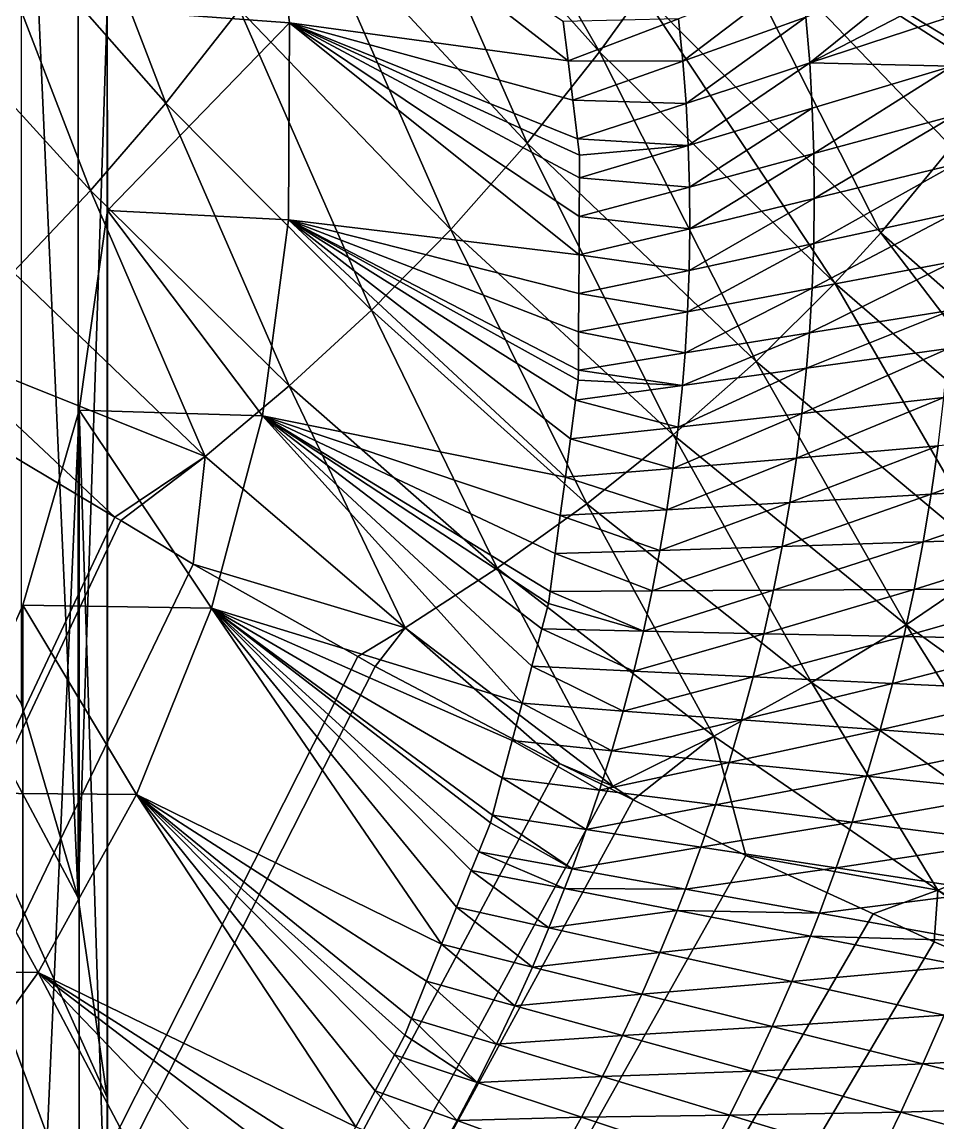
# Model space of a CAD drawing. Header units: metres. Extents: x -44.6 to 35.4, y -44.1 to 26.9.
# Drawn here: x -21.132 to -18.608, y 18.934 to 21.97 of the extents above; entities that cross this region are included whole.
import ezdxf

# ---------------------------------------------------------------- set-up
doc = ezdxf.new("R2010")
doc.units = ezdxf.units.M

msp = doc.modelspace()

# ---------------------------------------------------------------- linework, layer by layer
for points in [[(-21.134554, 23.09186, 101.350479), (-21.134552, 20.091862, 96.154327), (-20.977367, 19.554373, 96.464645)], [(-20.977367, 19.554373, 96.464645), (-20.977367, 22.554373, 101.660797), (-21.134554, 23.09186, 101.350479)], [(-19.540537, 21.887262, 96.750031), (-20.15028, 22.569258, 97.023041), (-20.039448, 22.757462, 97.701668)], [(-20.039448, 22.757462, 97.701668), (-19.422773, 22.050541, 97.438927), (-19.540537, 21.887262, 96.750031)], [(-20.735298, 21.746134, 94.037369), (-21.271658, 22.354214, 94.340034), (-21.08198, 22.648314, 95.262573)], [(-21.08198, 22.648314, 95.262573), (-20.532757, 22.003859, 94.975243), (-20.735298, 21.746134, 94.037369)], [(-19.740332, 21.635088, 95.681831), (-20.337254, 22.278311, 95.970955), (-20.15028, 22.569258, 97.023041)], [(-20.15028, 22.569258, 97.023041), (-19.540537, 21.887262, 96.750031), (-19.740332, 21.635088, 95.681831)], [(-20.897644, 22.004229, 101.978424), (-20.977367, 22.554373, 101.660797), (-20.977367, 19.554373, 96.464645)], [(-20.897644, 22.004229, 101.978424), (-20.394449, 21.967686, 101.999519), (-20.460516, 22.508532, 101.687263)], [(-20.460516, 22.508532, 101.687263), (-20.394449, 21.967686, 101.999519), (-19.627213, 21.86245, 101.13652)], [(-19.627213, 21.86245, 101.13652), (-19.640518, 21.971369, 101.073639), (-20.460516, 22.508532, 101.687263)], [(-20.943687, 21.504845, 93.156815), (-21.465462, 22.078573, 93.474113), (-21.271658, 22.354214, 94.340034)], [(-21.271658, 22.354214, 94.340034), (-20.735298, 21.746134, 94.037369), (-20.943687, 21.504845, 93.156815)], [(-18.765184, 21.388624, 97.158752), (-19.422773, 22.050541, 97.438927), (-19.242027, 22.327545, 98.602615)], [(-19.242027, 22.327545, 98.602615), (-18.488548, 21.870825, 99.293152), (-18.436478, 21.809422, 99.250046)], [(-19.242027, 22.327545, 98.602615), (-18.578054, 21.976372, 99.367241), (-18.488548, 21.870825, 99.293152)], [(-18.436478, 21.809422, 99.250046), (-18.570517, 21.625471, 98.339188), (-19.242027, 22.327545, 98.602615)], [(-19.242027, 22.327545, 98.602615), (-18.570517, 21.625471, 98.339188), (-18.765184, 21.388624, 97.158752)], [(-19.950485, 21.39748, 94.670631), (-20.532757, 22.003859, 94.975243), (-20.337254, 22.278311, 95.970955)], [(-20.337254, 22.278311, 95.970955), (-19.740332, 21.635088, 95.681831), (-19.950485, 21.39748, 94.670631)], [(-18.984865, 22.109327, 99.869362), (-19.322487, 21.978071, 100.490471), (-19.310921, 21.861139, 100.547043)], [(-19.310921, 21.861139, 100.547043), (-18.971563, 21.982821, 99.919998), (-18.984865, 22.109327, 99.869362)], [(-21.465462, 22.078573, 93.474113), (-20.943687, 21.504845, 93.156815), (-21.156797, 21.279615, 92.332733)], [(-18.673212, 22.089523, 99.441757), (-18.971563, 21.982821, 99.919998), (-18.961344, 21.856955, 99.970398)], [(-18.961344, 21.856955, 99.970398), (-18.624809, 22.031506, 99.405945), (-18.673212, 22.089523, 99.441757)], [(-18.892431, 21.249146, 96.459854), (-19.540537, 21.887262, 96.750031), (-19.422773, 22.050541, 97.438927)], [(-19.422773, 22.050541, 97.438927), (-18.765184, 21.388624, 97.158752), (-18.892431, 21.249146, 96.459854)], [(-18.961344, 21.856955, 99.970398), (-18.582222, 21.981285, 99.370689), (-18.624809, 22.031506, 99.405945)], [(-20.977367, 19.554373, 96.464645), (-20.897642, 19.00423, 96.782272), (-20.897644, 22.004229, 101.978424)], [(-20.394449, 21.967686, 101.999519), (-20.897644, 22.004229, 101.978424), (-20.896587, 21.449772, 102.298538)], [(-20.897644, 22.004229, 101.978424), (-20.897642, 19.00423, 96.782272), (-20.896587, 18.449772, 97.102386)], [(-20.896587, 18.449772, 97.102386), (-20.896587, 21.449772, 102.298538), (-20.897644, 22.004229, 101.978424)], [(-20.169287, 21.174587, 93.717972), (-20.735298, 21.746134, 94.037369), (-20.532757, 22.003859, 94.975243)], [(-20.532757, 22.003859, 94.975243), (-19.950485, 21.39748, 94.670631), (-20.169287, 21.174587, 93.717972)], [(-18.971563, 21.982821, 99.919998), (-19.310921, 21.861139, 100.547043), (-19.302118, 21.744843, 100.603333)], [(-19.302118, 21.744843, 100.603333), (-18.961344, 21.856955, 99.970398), (-18.971563, 21.982821, 99.919998)], [(-18.568445, 21.847378, 99.40963), (-18.582222, 21.981285, 99.370689), (-18.961344, 21.856955, 99.970398)], [(-20.896587, 21.449772, 102.298538), (-20.397486, 21.423828, 102.313522), (-20.394449, 21.967686, 101.999519)], [(-19.596996, 21.327291, 101.445496), (-20.394449, 21.967686, 101.999519), (-20.397486, 21.423828, 102.313522)], [(-20.394449, 21.967686, 101.999519), (-19.614016, 21.754408, 101.198898), (-19.627213, 21.86245, 101.13652)], [(-20.394449, 21.967686, 101.999519), (-19.595461, 21.602507, 101.286598), (-19.600916, 21.647167, 101.260811)], [(-19.600916, 21.647167, 101.260811), (-19.614016, 21.754408, 101.198898), (-20.394449, 21.967686, 101.999519)], [(-20.394449, 21.967686, 101.999519), (-19.596403, 21.433594, 101.384117), (-19.595808, 21.540274, 101.322525)], [(-20.394449, 21.967686, 101.999519), (-19.596996, 21.327291, 101.445496), (-19.596403, 21.433594, 101.384117)], [(-19.595808, 21.540274, 101.322525), (-19.595461, 21.602507, 101.286598), (-20.394449, 21.967686, 101.999519)], [(-19.640518, 21.971369, 101.073639), (-19.627213, 21.86245, 101.13652), (-19.322487, 21.978071, 100.490471)], [(-19.310921, 21.861139, 100.547043), (-19.322487, 21.978071, 100.490471), (-19.627213, 21.86245, 101.13652)], [(-19.108902, 21.03392, 95.375984), (-19.740332, 21.635088, 95.681831), (-19.540537, 21.887262, 96.750031)], [(-19.540537, 21.887262, 96.750031), (-18.892431, 21.249146, 96.459854), (-19.108902, 21.03392, 95.375984)], [(-19.627213, 21.86245, 101.13652), (-19.614016, 21.754408, 101.198898), (-19.310921, 21.861139, 100.547043)], [(-19.302118, 21.744843, 100.603333), (-19.310921, 21.861139, 100.547043), (-19.614016, 21.754408, 101.198898)], [(-18.961344, 21.856955, 99.970398), (-19.302118, 21.744843, 100.603333), (-19.296022, 21.629118, 100.65937)], [(-19.296022, 21.629118, 100.65937), (-18.954145, 21.731674, 100.020599), (-18.961344, 21.856955, 99.970398)], [(-18.961344, 21.856955, 99.970398), (-18.954145, 21.731674, 100.020599), (-18.568445, 21.847378, 99.40963)], [(-18.568445, 21.847378, 99.40963), (-18.954145, 21.731674, 100.020599), (-18.949921, 21.606928, 100.070618)], [(-18.949921, 21.606928, 100.070618), (-18.562437, 21.712114, 99.453896), (-18.568445, 21.847378, 99.40963)], [(-20.395355, 20.966112, 92.823372), (-20.943687, 21.504845, 93.156815), (-20.735298, 21.746134, 94.037369)], [(-20.735298, 21.746134, 94.037369), (-20.169287, 21.174587, 93.717972), (-20.395355, 20.966112, 92.823372)], [(-19.614016, 21.754408, 101.198898), (-19.600916, 21.647167, 101.260811), (-19.302118, 21.744843, 100.603333)], [(-19.296022, 21.629118, 100.65937), (-19.302118, 21.744843, 100.603333), (-19.600916, 21.647167, 101.260811)], [(-18.954145, 21.731674, 100.020599), (-19.296022, 21.629118, 100.65937), (-19.292587, 21.51391, 100.715195)], [(-19.292587, 21.51391, 100.715195), (-18.949921, 21.606928, 100.070618), (-18.954145, 21.731674, 100.020599)], [(-18.562437, 21.712114, 99.453896), (-18.949921, 21.606928, 100.070618), (-18.948629, 21.482664, 100.120499)], [(-18.948629, 21.482664, 100.120499), (-18.55969, 21.577316, 99.498055), (-18.562437, 21.712114, 99.453896)], [(-19.600916, 21.647167, 101.260811), (-19.595461, 21.602507, 101.286598), (-19.296022, 21.629118, 100.65937)], [(-19.337234, 20.831333, 94.349808), (-19.950485, 21.39748, 94.670631), (-19.740332, 21.635088, 95.681831)], [(-19.740332, 21.635088, 95.681831), (-19.108902, 21.03392, 95.375984), (-19.337234, 20.831333, 94.349808)], [(-19.292587, 21.51391, 100.715195), (-19.296022, 21.629118, 100.65937), (-19.595808, 21.540274, 101.322525)], [(-19.595461, 21.602507, 101.286598), (-19.595808, 21.540274, 101.322525), (-19.296022, 21.629118, 100.65937)], [(-18.069454, 20.7745, 96.862328), (-18.765184, 21.388624, 97.158752), (-18.570517, 21.625471, 98.339188)], [(-18.949921, 21.606928, 100.070618), (-19.292587, 21.51391, 100.715195), (-19.291777, 21.399157, 100.770836)], [(-19.291777, 21.399157, 100.770836), (-18.948629, 21.482664, 100.120499), (-18.949921, 21.606928, 100.070618)], [(-18.950239, 21.358833, 100.170258), (-18.560175, 21.442944, 99.542114), (-18.55969, 21.577316, 99.498055)], [(-18.55969, 21.577316, 99.498055), (-18.948629, 21.482664, 100.120499), (-18.950239, 21.358833, 100.170258)], [(-22.041407, 21.548616, 95.313271), (-20.977367, 19.554373, 96.464645), (-21.134552, 20.091862, 96.154327)], [(-22.041407, 21.548616, 95.313271), (-20.896587, 18.449772, 97.102386), (-20.897642, 19.00423, 96.782272)], [(-20.897642, 19.00423, 96.782272), (-20.977367, 19.554373, 96.464645), (-22.041407, 21.548616, 95.313271)], [(-22.041407, 21.548616, 95.313271), (-21.129354, 17.361469, 97.730721), (-20.974216, 17.899405, 97.420143)], [(-20.974216, 17.899405, 97.420143), (-20.896587, 18.449772, 97.102386), (-22.041407, 21.548616, 95.313271)], [(-21.35965, 16.844124, 98.029411), (-21.129354, 17.361469, 97.730721), (-22.041407, 21.548616, 95.313271)], [(-19.595808, 21.540274, 101.322525), (-19.596403, 21.433594, 101.384117), (-19.292587, 21.51391, 100.715195)], [(-20.627371, 20.771685, 91.986), (-21.156797, 21.279615, 92.332733), (-20.943687, 21.504845, 93.156815)], [(-20.943687, 21.504845, 93.156815), (-20.395355, 20.966112, 92.823372), (-20.627371, 20.771685, 91.986)], [(-19.291777, 21.399157, 100.770836), (-19.292587, 21.51391, 100.715195), (-19.596403, 21.433594, 101.384117)], [(-19.29356, 21.284803, 100.826332), (-18.950239, 21.358833, 100.170258), (-18.948629, 21.482664, 100.120499)], [(-18.948629, 21.482664, 100.120499), (-19.291777, 21.399157, 100.770836), (-19.29356, 21.284803, 100.826332)], [(-20.896587, 21.449772, 102.298538), (-20.974216, 20.899405, 102.616295), (-20.469589, 20.88356, 102.625443)], [(-20.974216, 20.899405, 102.616295), (-20.896587, 21.449772, 102.298538), (-20.896587, 18.449772, 97.102386)], [(-20.469589, 20.88356, 102.625443), (-20.397486, 21.423828, 102.313522), (-20.896587, 21.449772, 102.298538)], [(-19.596403, 21.433594, 101.384117), (-19.596996, 21.327291, 101.445496), (-19.291777, 21.399157, 100.770836)], [(-18.954727, 21.235386, 100.219933), (-18.563866, 21.308949, 99.586121), (-18.560175, 21.442944, 99.542114)], [(-18.560175, 21.442944, 99.542114), (-18.950239, 21.358833, 100.170258), (-18.954727, 21.235386, 100.219933)], [(-19.634661, 20.714533, 101.799271), (-20.397486, 21.423828, 102.313522), (-20.469589, 20.88356, 102.625443)], [(-20.397486, 21.423828, 102.313522), (-19.597589, 21.221302, 101.506683), (-19.596996, 21.327291, 101.445496)], [(-20.397486, 21.423828, 102.313522), (-19.598923, 20.982317, 101.644669), (-19.598768, 21.010021, 101.62867)], [(-19.598768, 21.010021, 101.62867), (-19.598179, 21.115566, 101.567734), (-20.397486, 21.423828, 102.313522)], [(-19.598179, 21.115566, 101.567734), (-19.597589, 21.221302, 101.506683), (-20.397486, 21.423828, 102.313522)], [(-20.397486, 21.423828, 102.313522), (-19.620533, 20.820389, 101.738152), (-19.606339, 20.926752, 101.676743)], [(-19.634661, 20.714533, 101.799271), (-19.620533, 20.820389, 101.738152), (-20.397486, 21.423828, 102.313522)], [(-19.606339, 20.926752, 101.676743), (-19.598923, 20.982317, 101.644669), (-20.397486, 21.423828, 102.313522)], [(-19.57551, 20.641476, 93.382904), (-20.169287, 21.174587, 93.717972), (-19.950485, 21.39748, 94.670631)], [(-19.950485, 21.39748, 94.670631), (-19.337234, 20.831333, 94.349808), (-19.57551, 20.641476, 93.382904)], [(-19.29356, 21.284803, 100.826332), (-19.291777, 21.399157, 100.770836), (-19.596996, 21.327291, 101.445496)], [(-18.208591, 20.657494, 96.153664), (-18.892431, 21.249146, 96.459854), (-18.765184, 21.388624, 97.158752)], [(-18.765184, 21.388624, 97.158752), (-18.069454, 20.7745, 96.862328), (-18.208591, 20.657494, 96.153664)], [(-19.297916, 21.170795, 100.881714), (-18.954727, 21.235386, 100.219933), (-18.950239, 21.358833, 100.170258)], [(-18.950239, 21.358833, 100.170258), (-19.29356, 21.284803, 100.826332), (-19.297916, 21.170795, 100.881714)], [(-19.596996, 21.327291, 101.445496), (-19.597589, 21.221302, 101.506683), (-19.29356, 21.284803, 100.826332)], [(-19.297916, 21.170795, 100.881714), (-19.29356, 21.284803, 100.826332), (-19.597589, 21.221302, 101.506683)], [(-18.962078, 21.112274, 100.269547), (-18.570747, 21.175295, 99.630081), (-18.563866, 21.308949, 99.586121)], [(-18.563866, 21.308949, 99.586121), (-18.954727, 21.235386, 100.219933), (-18.962078, 21.112274, 100.269547)], [(-21.373556, 21.070002, 91.56395), (-21.156797, 21.279615, 92.332733), (-20.627371, 20.771685, 91.986)], [(-19.597589, 21.221302, 101.506683), (-19.598179, 21.115566, 101.567734), (-19.297916, 21.170795, 100.881714)], [(-19.304836, 21.057077, 100.937004), (-18.962078, 21.112274, 100.269547), (-18.954727, 21.235386, 100.219933)], [(-18.954727, 21.235386, 100.219933), (-19.297916, 21.170795, 100.881714), (-19.304836, 21.057077, 100.937004)], [(-18.445362, 20.477089, 95.054581), (-19.108902, 21.03392, 95.375984), (-18.892431, 21.249146, 96.459854)], [(-18.892431, 21.249146, 96.459854), (-18.208591, 20.657494, 96.153664), (-18.445362, 20.477089, 95.054581)], [(-19.822176, 20.464052, 92.474815), (-20.395355, 20.966112, 92.823372), (-20.169287, 21.174587, 93.717972)], [(-20.169287, 21.174587, 93.717972), (-19.57551, 20.641476, 93.382904), (-19.822176, 20.464052, 92.474815)], [(-19.304836, 21.057077, 100.937004), (-19.297916, 21.170795, 100.881714), (-19.598179, 21.115566, 101.567734)], [(-18.969938, 21.014845, 100.308876), (-18.578468, 21.06951, 99.66494), (-18.570747, 21.175295, 99.630081)], [(-18.570747, 21.175295, 99.630081), (-18.962078, 21.112274, 100.269547), (-18.969938, 21.014845, 100.308876)], [(-19.598179, 21.115566, 101.567734), (-19.598768, 21.010021, 101.62867), (-19.304836, 21.057077, 100.937004)], [(-19.31214, 20.967062, 100.98082), (-18.969938, 21.014845, 100.308876), (-18.962078, 21.112274, 100.269547)], [(-18.962078, 21.112274, 100.269547), (-19.304836, 21.057077, 100.937004), (-19.31214, 20.967062, 100.98082)], [(-20.627371, 20.771685, 91.986), (-20.875952, 20.604309, 91.214554), (-21.373556, 21.070002, 91.56395)], [(-21.373556, 21.070002, 91.56395), (-20.875952, 20.604309, 91.214554), (-21.155891, 20.771914, 91.214554)], [(-18.982609, 20.890486, 100.359161), (-18.591255, 20.934481, 99.709526), (-18.578468, 21.06951, 99.66494)], [(-18.578468, 21.06951, 99.66494), (-18.969938, 21.014845, 100.308876), (-18.982609, 20.890486, 100.359161)], [(-19.31214, 20.967062, 100.98082), (-19.304836, 21.057077, 100.937004), (-19.598768, 21.010021, 101.62867)], [(-19.598768, 21.010021, 101.62867), (-19.598923, 20.982317, 101.644669), (-19.31214, 20.967062, 100.98082)], [(-18.695181, 20.307432, 94.013916), (-19.337234, 20.831333, 94.349808), (-19.108902, 21.03392, 95.375984)], [(-19.323824, 20.852129, 101.036819), (-18.982609, 20.890486, 100.359161), (-18.969938, 21.014845, 100.308876)], [(-18.969938, 21.014845, 100.308876), (-19.31214, 20.967062, 100.98082), (-19.323824, 20.852129, 101.036819)], [(-19.108902, 21.03392, 95.375984), (-18.445362, 20.477089, 95.054581), (-18.695181, 20.307432, 94.013916)], [(-19.598923, 20.982317, 101.644669), (-19.606339, 20.926752, 101.676743), (-19.31214, 20.967062, 100.98082)], [(-20.075741, 20.298723, 91.624733), (-20.627371, 20.771685, 91.986), (-20.395355, 20.966112, 92.823372)], [(-20.395355, 20.966112, 92.823372), (-19.822176, 20.464052, 92.474815), (-20.075741, 20.298723, 91.624733)], [(-19.323824, 20.852129, 101.036819), (-19.31214, 20.967062, 100.98082), (-19.606339, 20.926752, 101.676743)], [(-19.606339, 20.926752, 101.676743), (-19.620533, 20.820389, 101.738152), (-19.323824, 20.852129, 101.036819)], [(-18.99811, 20.767159, 100.409134), (-18.607206, 20.800575, 99.753845), (-18.591255, 20.934481, 99.709526)], [(-18.591255, 20.934481, 99.709526), (-18.982609, 20.890486, 100.359161), (-18.99811, 20.767159, 100.409134)], [(-20.974216, 20.899405, 102.616295), (-21.129354, 20.361469, 102.926872), (-20.609882, 20.353439, 102.931511)], [(-21.129354, 17.361469, 97.730721), (-21.129354, 20.361469, 102.926872), (-20.974216, 20.899405, 102.616295)], [(-20.974216, 20.899405, 102.616295), (-20.974216, 17.899405, 97.420143), (-21.129354, 17.361469, 97.730721)], [(-20.609882, 20.353439, 102.931511), (-20.469589, 20.88356, 102.625443), (-20.974216, 20.899405, 102.616295)], [(-20.896587, 18.449772, 97.102386), (-20.974216, 17.899405, 97.420143), (-20.974216, 20.899405, 102.616295)], [(-19.338043, 20.7381, 101.092461), (-18.99811, 20.767159, 100.409134), (-18.982609, 20.890486, 100.359161)], [(-18.982609, 20.890486, 100.359161), (-19.323824, 20.852129, 101.036819), (-19.338043, 20.7381, 101.092461)], [(-19.75399, 20.090965, 102.159286), (-20.469589, 20.88356, 102.625443), (-20.609882, 20.353439, 102.931511)], [(-20.469589, 20.88356, 102.625443), (-19.648729, 20.609114, 101.86013), (-19.634661, 20.714533, 101.799271)], [(-20.469589, 20.88356, 102.625443), (-19.681145, 20.366222, 102.000366), (-19.676725, 20.39934, 101.981247)], [(-19.676725, 20.39934, 101.981247), (-19.662748, 20.50407, 101.920784), (-20.469589, 20.88356, 102.625443)], [(-19.662748, 20.50407, 101.920784), (-19.648729, 20.609114, 101.86013), (-20.469589, 20.88356, 102.625443)], [(-20.469589, 20.88356, 102.625443), (-19.72683, 20.193596, 102.100037), (-19.699688, 20.296158, 102.040817)], [(-20.469589, 20.88356, 102.625443), (-19.75399, 20.090965, 102.159286), (-19.72683, 20.193596, 102.100037)], [(-19.699688, 20.296158, 102.040817), (-19.681145, 20.366222, 102.000366), (-20.469589, 20.88356, 102.625443)], [(-19.338043, 20.7381, 101.092461), (-19.323824, 20.852129, 101.036819), (-19.620533, 20.820389, 101.738152)], [(-18.955944, 20.148573, 93.033279), (-19.57551, 20.641476, 93.382904), (-19.337234, 20.831333, 94.349808)], [(-19.337234, 20.831333, 94.349808), (-18.695181, 20.307432, 94.013916), (-18.955944, 20.148573, 93.033279)], [(-18.626274, 20.667732, 99.797935), (-18.186676, 20.693573, 99.168968), (-18.167614, 20.838154, 99.130409)], [(-18.167614, 20.838154, 99.130409), (-18.607206, 20.800575, 99.753845), (-18.626274, 20.667732, 99.797935)], [(-19.620533, 20.820389, 101.738152), (-19.634661, 20.714533, 101.799271), (-19.338043, 20.7381, 101.092461)], [(-19.016403, 20.644796, 100.458832), (-18.626274, 20.667732, 99.797935), (-18.607206, 20.800575, 99.753845)], [(-18.607206, 20.800575, 99.753845), (-18.99811, 20.767159, 100.409134), (-19.016403, 20.644796, 100.458832)], [(-32.494915, -4.090965, 91.214554), (-21.155891, 20.771914, 91.214554), (-20.875952, 20.604309, 91.214554)], [(-20.627371, 20.771685, 91.986), (-20.860102, 20.594818, 91.214554), (-20.875952, 20.604309, 91.214554)], [(-20.660181, 20.475122, 91.214554), (-20.860102, 20.594818, 91.214554), (-20.627371, 20.771685, 91.986)], [(-20.660181, 20.475122, 91.214554), (-20.627371, 20.771685, 91.986), (-20.075741, 20.298723, 91.624733)], [(-19.354765, 20.624907, 101.147766), (-19.016403, 20.644796, 100.458832), (-18.99811, 20.767159, 100.409134)], [(-18.99811, 20.767159, 100.409134), (-19.338043, 20.7381, 101.092461), (-19.354765, 20.624907, 101.147766)], [(-19.354765, 20.624907, 101.147766), (-19.338043, 20.7381, 101.092461), (-19.634661, 20.714533, 101.799271)], [(-19.634661, 20.714533, 101.799271), (-19.648729, 20.609114, 101.86013), (-19.354765, 20.624907, 101.147766)], [(-18.648418, 20.535898, 99.84182), (-18.209166, 20.550074, 99.207359), (-18.186676, 20.693573, 99.168968)], [(-18.186676, 20.693573, 99.168968), (-18.626274, 20.667732, 99.797935), (-18.648418, 20.535898, 99.84182)], [(-19.373964, 20.512486, 101.202782), (-19.037457, 20.523344, 100.508286), (-19.016403, 20.644796, 100.458832)], [(-19.016403, 20.644796, 100.458832), (-19.354765, 20.624907, 101.147766), (-19.373964, 20.512486, 101.202782)], [(-19.037457, 20.523344, 100.508286), (-18.648418, 20.535898, 99.84182), (-18.626274, 20.667732, 99.797935)], [(-18.626274, 20.667732, 99.797935), (-19.016403, 20.644796, 100.458832), (-19.037457, 20.523344, 100.508286)], [(-19.225937, 20.000237, 92.112244), (-19.822176, 20.464052, 92.474815), (-19.57551, 20.641476, 93.382904)], [(-19.373964, 20.512486, 101.202782), (-19.354765, 20.624907, 101.147766), (-19.648729, 20.609114, 101.86013)], [(-19.57551, 20.641476, 93.382904), (-18.955944, 20.148573, 93.033279), (-19.225937, 20.000237, 92.112244)], [(-20.875952, 20.604309, 91.214554), (-20.860102, 20.594818, 91.214554), (-32.494915, -4.090965, 91.214554)], [(-20.860102, 20.594818, 91.214554), (-20.660181, 20.475122, 91.214554), (-32.494915, -4.090965, 91.214554)], [(-19.648729, 20.609114, 101.86013), (-19.662748, 20.50407, 101.920784), (-19.373964, 20.512486, 101.202782)], [(-19.395622, 20.400782, 101.25753), (-19.061245, 20.402748, 100.55751), (-19.037457, 20.523344, 100.508286)], [(-19.037457, 20.523344, 100.508286), (-19.373964, 20.512486, 101.202782), (-19.395622, 20.400782, 101.25753)], [(-19.061245, 20.402748, 100.55751), (-18.673609, 20.405027, 99.885521), (-18.648418, 20.535898, 99.84182)], [(-18.648418, 20.535898, 99.84182), (-19.037457, 20.523344, 100.508286), (-19.061245, 20.402748, 100.55751)], [(-18.673609, 20.405027, 99.885521), (-18.235048, 20.407608, 99.245605), (-18.209166, 20.550074, 99.207359)], [(-18.209166, 20.550074, 99.207359), (-18.648418, 20.535898, 99.84182), (-18.673609, 20.405027, 99.885521)], [(-19.662748, 20.50407, 101.920784), (-19.676725, 20.39934, 101.981247), (-19.395622, 20.400782, 101.25753)], [(-19.395622, 20.400782, 101.25753), (-19.373964, 20.512486, 101.202782), (-19.662748, 20.50407, 101.920784)], [(-32.494915, -4.090965, 91.214554), (-20.660181, 20.475122, 91.214554), (-20.206511, 20.219816, 91.214554)], [(-20.075741, 20.298723, 91.624733), (-20.206511, 20.219816, 91.214554), (-20.660181, 20.475122, 91.214554)], [(-19.503521, 19.862112, 91.249969), (-20.075741, 20.298723, 91.624733), (-19.822176, 20.464052, 92.474815)], [(-19.822176, 20.464052, 92.474815), (-19.225937, 20.000237, 92.112244), (-19.503521, 19.862112, 91.249969)], [(-18.026609, 19.827637, 93.664154), (-18.695181, 20.307432, 94.013916), (-18.445362, 20.477089, 95.054581)], [(-19.419729, 20.289738, 101.31205), (-19.395622, 20.400782, 101.25753), (-19.676725, 20.39934, 101.981247)], [(-19.419729, 20.289738, 101.31205), (-19.087751, 20.282957, 100.606552), (-19.061245, 20.402748, 100.55751)], [(-19.061245, 20.402748, 100.55751), (-19.395622, 20.400782, 101.25753), (-19.419729, 20.289738, 101.31205)], [(-19.087751, 20.282957, 100.606552), (-18.701824, 20.275074, 99.929077), (-18.673609, 20.405027, 99.885521)], [(-18.673609, 20.405027, 99.885521), (-19.061245, 20.402748, 100.55751), (-19.087751, 20.282957, 100.606552)], [(-18.701824, 20.275074, 99.929077), (-18.264299, 20.266136, 99.28373), (-18.235048, 20.407608, 99.245605)], [(-18.235048, 20.407608, 99.245605), (-18.673609, 20.405027, 99.885521), (-18.701824, 20.275074, 99.929077)], [(-19.676725, 20.39934, 101.981247), (-19.681145, 20.366222, 102.000366), (-19.419729, 20.289738, 101.31205)], [(-21.129354, 20.361469, 102.926872), (-21.35965, 19.844124, 103.225563), (-20.816662, 19.839903, 103.227997)], [(-21.35965, 19.844124, 103.225563), (-21.129354, 20.361469, 102.926872), (-21.129354, 17.361469, 97.730721)], [(-20.816662, 19.839903, 103.227997), (-20.609882, 20.353439, 102.931511), (-21.129354, 20.361469, 102.926872)], [(-20.609882, 20.353439, 102.931511), (-20.816662, 19.839903, 103.227997), (-19.976078, 19.426556, 102.542885)], [(-20.609882, 20.353439, 102.931511), (-19.781183, 19.988216, 102.218613), (-19.75399, 20.090965, 102.159286)], [(-20.609882, 20.353439, 102.931511), (-19.841129, 19.7617, 102.349388), (-19.835716, 19.782154, 102.337578)], [(-19.835716, 19.782154, 102.337578), (-19.80842, 19.885296, 102.27803), (-20.609882, 20.353439, 102.931511)], [(-19.80842, 19.885296, 102.27803), (-19.781183, 19.988216, 102.218613), (-20.609882, 20.353439, 102.931511)], [(-20.609882, 20.353439, 102.931511), (-19.894007, 19.630377, 102.425209), (-19.873516, 19.681265, 102.395828)], [(-20.609882, 20.353439, 102.931511), (-19.935028, 19.528502, 102.484024), (-19.894007, 19.630377, 102.425209)], [(-19.976078, 19.426556, 102.542885), (-19.935028, 19.528502, 102.484024), (-20.609882, 20.353439, 102.931511)], [(-19.873516, 19.681265, 102.395828), (-19.841129, 19.7617, 102.349388), (-20.609882, 20.353439, 102.931511)], [(-19.681145, 20.366222, 102.000366), (-19.699688, 20.296158, 102.040817), (-19.419729, 20.289738, 101.31205)], [(-20.158503, 20.192801, 91.214554), (-20.206511, 20.219816, 91.214554), (-20.075741, 20.298723, 91.624733)], [(-19.650936, 19.924978, 91.214554), (-20.158503, 20.192801, 91.214554), (-20.075741, 20.298723, 91.624733)], [(-19.650936, 19.924978, 91.214554), (-20.075741, 20.298723, 91.624733), (-19.503521, 19.862112, 91.249969)], [(-19.699688, 20.296158, 102.040817), (-19.72683, 20.193596, 102.100037), (-19.446281, 20.179302, 101.366364)], [(-19.446281, 20.179302, 101.366364), (-19.419729, 20.289738, 101.31205), (-19.699688, 20.296158, 102.040817)], [(-19.087751, 20.282957, 100.606552), (-19.419729, 20.289738, 101.31205), (-19.446281, 20.179302, 101.366364)], [(-19.446281, 20.179302, 101.366364), (-19.116966, 20.163921, 100.655426), (-19.087751, 20.282957, 100.606552)], [(-18.701824, 20.275074, 99.929077), (-19.087751, 20.282957, 100.606552), (-19.116966, 20.163921, 100.655426)], [(-18.312651, 19.697519, 92.670273), (-18.955944, 20.148573, 93.033279), (-18.695181, 20.307432, 94.013916)], [(-18.695181, 20.307432, 94.013916), (-18.026609, 19.827637, 93.664154), (-18.312651, 19.697519, 92.670273)], [(-19.116966, 20.163921, 100.655426), (-18.733051, 20.145992, 99.972488), (-18.701824, 20.275074, 99.929077)], [(-18.264299, 20.266136, 99.28373), (-18.701824, 20.275074, 99.929077), (-18.733051, 20.145992, 99.972488)], [(-18.733051, 20.145992, 99.972488), (-18.296896, 20.125622, 99.321747), (-18.264299, 20.266136, 99.28373)], [(-20.206511, 20.219816, 91.214554), (-20.158503, 20.192801, 91.214554), (-32.494915, -4.090965, 91.214554)], [(-20.158503, 20.192801, 91.214554), (-19.650936, 19.924978, 91.214554), (-32.494915, -4.090965, 91.214554)], [(-19.72683, 20.193596, 102.100037), (-19.75399, 20.090965, 102.159286), (-19.475285, 20.069424, 101.420509)], [(-19.475285, 20.069424, 101.420509), (-19.446281, 20.179302, 101.366364), (-19.72683, 20.193596, 102.100037)], [(-19.116966, 20.163921, 100.655426), (-19.446281, 20.179302, 101.366364), (-19.475285, 20.069424, 101.420509)], [(-19.475285, 20.069424, 101.420509), (-19.148888, 20.045597, 100.704163), (-19.116966, 20.163921, 100.655426)], [(-18.733051, 20.145992, 99.972488), (-19.116966, 20.163921, 100.655426), (-19.148888, 20.045597, 100.704163)], [(-18.6085, 19.576109, 91.736778), (-19.225937, 20.000237, 92.112244), (-18.955944, 20.148573, 93.033279)], [(-19.148888, 20.045597, 100.704163), (-18.767279, 20.017742, 100.0158), (-18.733051, 20.145992, 99.972488)], [(-18.955944, 20.148573, 93.033279), (-18.312651, 19.697519, 92.670273), (-18.6085, 19.576109, 91.736778)], [(-18.296896, 20.125622, 99.321747), (-18.733051, 20.145992, 99.972488), (-18.767279, 20.017742, 100.0158)], [(-18.767279, 20.017742, 100.0158), (-18.332829, 19.986029, 99.35968), (-18.296896, 20.125622, 99.321747)], [(-19.75399, 20.090965, 102.159286), (-19.781183, 19.988216, 102.218613), (-19.506746, 19.960056, 101.474503)], [(-19.506746, 19.960056, 101.474503), (-19.475285, 20.069424, 101.420509), (-19.75399, 20.090965, 102.159286)], [(-19.148888, 20.045597, 100.704163), (-19.475285, 20.069424, 101.420509), (-19.506746, 19.960056, 101.474503)], [(-19.506746, 19.960056, 101.474503), (-19.183521, 19.927942, 100.752785), (-19.148888, 20.045597, 100.704163)], [(-18.767279, 20.017742, 100.0158), (-19.148888, 20.045597, 100.704163), (-19.183521, 19.927942, 100.752785)], [(-19.183521, 19.927942, 100.752785), (-18.804512, 19.890285, 100.059021), (-18.767279, 20.017742, 100.0158)], [(-18.332829, 19.986029, 99.35968), (-18.767279, 20.017742, 100.0158), (-18.804512, 19.890285, 100.059021)], [(-19.781183, 19.988216, 102.218613), (-19.80842, 19.885296, 102.27803), (-19.540686, 19.851152, 101.528374)], [(-19.540686, 19.851152, 101.528374), (-19.506746, 19.960056, 101.474503), (-19.781183, 19.988216, 102.218613)], [(-19.447666, 19.824694, 91.214554), (-19.503521, 19.862112, 91.249969), (-19.225937, 20.000237, 92.112244)], [(-19.225937, 20.000237, 92.112244), (-19.137566, 19.671705, 91.214554), (-19.447666, 19.824694, 91.214554)], [(-19.137566, 19.671705, 91.214554), (-19.225937, 20.000237, 92.112244), (-18.6085, 19.576109, 91.736778)], [(-18.804512, 19.890285, 100.059021), (-18.372093, 19.847322, 99.397545), (-18.332829, 19.986029, 99.35968)], [(-19.183521, 19.927942, 100.752785), (-19.506746, 19.960056, 101.474503), (-19.540686, 19.851152, 101.528374)], [(-32.494915, -4.090965, 91.214554), (-19.650936, 19.924978, 91.214554), (-19.514906, 19.857868, 91.214554)], [(-19.503521, 19.862112, 91.249969), (-19.514906, 19.857868, 91.214554), (-19.650936, 19.924978, 91.214554)], [(-19.540686, 19.851152, 101.528374), (-19.220877, 19.810911, 100.801315), (-19.183521, 19.927942, 100.752785)], [(-18.804512, 19.890285, 100.059021), (-19.183521, 19.927942, 100.752785), (-19.220877, 19.810911, 100.801315)], [(-19.80842, 19.885296, 102.27803), (-19.835716, 19.782154, 102.337578), (-19.577127, 19.74267, 101.582153)], [(-19.577127, 19.74267, 101.582153), (-19.540686, 19.851152, 101.528374), (-19.80842, 19.885296, 102.27803)], [(-19.220877, 19.810911, 100.801315), (-18.844753, 19.763586, 100.102173), (-18.804512, 19.890285, 100.059021)], [(-18.372093, 19.847322, 99.397545), (-18.804512, 19.890285, 100.059021), (-18.844753, 19.763586, 100.102173)], [(-19.514906, 19.857868, 91.214554), (-19.447666, 19.824694, 91.214554), (-32.494915, -4.090965, 91.214554)], [(-19.514906, 19.857868, 91.214554), (-19.503521, 19.862112, 91.249969), (-19.447666, 19.824694, 91.214554)], [(-19.447666, 19.824694, 91.214554), (-19.137566, 19.671705, 91.214554), (-32.494915, -4.090965, 91.214554)], [(-21.35965, 19.844124, 103.225563), (-21.66161, 19.355207, 103.507835), (-21.087421, 19.349184, 103.511314)], [(-21.087421, 19.349184, 103.511314), (-20.816662, 19.839903, 103.227997), (-21.35965, 19.844124, 103.225563)], [(-21.129354, 17.361469, 97.730721), (-21.35965, 16.844124, 98.029411), (-21.35965, 19.844124, 103.225563)], [(-20.211655, 18.923191, 102.833504), (-20.816662, 19.839903, 103.227997), (-21.087421, 19.349184, 103.511314)], [(-20.816662, 19.839903, 103.227997), (-20.017181, 19.324476, 102.601822), (-19.976078, 19.426556, 102.542885)], [(-20.816662, 19.839903, 103.227997), (-20.076931, 19.176088, 102.687492), (-20.058359, 19.222216, 102.660858)], [(-20.058359, 19.222216, 102.660858), (-20.017181, 19.324476, 102.601822), (-20.816662, 19.839903, 103.227997)], [(-20.816662, 19.839903, 103.227997), (-20.158617, 19.022753, 102.776024), (-20.105839, 19.121826, 102.718819)], [(-20.211655, 18.923191, 102.833504), (-20.158617, 19.022753, 102.776024), (-20.816662, 19.839903, 103.227997)], [(-20.105839, 19.121826, 102.718819), (-20.076931, 19.176088, 102.687492), (-20.816662, 19.839903, 103.227997)], [(-19.220877, 19.810911, 100.801315), (-19.540686, 19.851152, 101.528374), (-19.577127, 19.74267, 101.582153)], [(-18.844753, 19.763586, 100.102173), (-18.414694, 19.709473, 99.435364), (-18.372093, 19.847322, 99.397545)], [(-19.577127, 19.74267, 101.582153), (-19.260977, 19.694468, 100.849777), (-19.220877, 19.810911, 100.801315)], [(-18.844753, 19.763586, 100.102173), (-19.220877, 19.810911, 100.801315), (-19.260977, 19.694468, 100.849777)], [(-19.835716, 19.782154, 102.337578), (-19.841129, 19.7617, 102.349388), (-19.616102, 19.634565, 101.635857)], [(-19.616102, 19.634565, 101.635857), (-19.577127, 19.74267, 101.582153), (-19.835716, 19.782154, 102.337578)], [(-19.260977, 19.694468, 100.849777), (-18.88802, 19.637606, 100.145271), (-18.844753, 19.763586, 100.102173)], [(-18.414694, 19.709473, 99.435364), (-18.844753, 19.763586, 100.102173), (-18.88802, 19.637606, 100.145271)], [(-19.841129, 19.7617, 102.349388), (-19.873516, 19.681265, 102.395828), (-19.616102, 19.634565, 101.635857)], [(-19.260977, 19.694468, 100.849777), (-19.577127, 19.74267, 101.582153), (-19.616102, 19.634565, 101.635857)], [(-18.88802, 19.637606, 100.145271), (-18.460642, 19.572447, 99.473152), (-18.414694, 19.709473, 99.435364)], [(-32.494915, -4.090965, 91.214554), (-19.137566, 19.671705, 91.214554), (-18.786144, 19.510136, 91.214554)], [(-19.873516, 19.681265, 102.395828), (-19.894007, 19.630377, 102.425209), (-19.636787, 19.580029, 101.662994)], [(-19.636787, 19.580029, 101.662994), (-19.616102, 19.634565, 101.635857), (-19.873516, 19.681265, 102.395828)], [(-19.616102, 19.634565, 101.635857), (-19.303844, 19.578573, 100.898186), (-19.260977, 19.694468, 100.849777)], [(-18.88802, 19.637606, 100.145271), (-19.260977, 19.694468, 100.849777), (-19.303844, 19.578573, 100.898186)], [(-18.6085, 19.576109, 91.736778), (-18.786144, 19.510136, 91.214554), (-19.137566, 19.671705, 91.214554)], [(-17.97179, 19.192995, 91.349586), (-18.6085, 19.576109, 91.736778), (-18.312651, 19.697519, 92.670273)], [(-19.894007, 19.630377, 102.425209), (-19.935028, 19.528502, 102.484024), (-19.68001, 19.471546, 101.717072)], [(-19.68001, 19.471546, 101.717072), (-19.636787, 19.580029, 101.662994), (-19.894007, 19.630377, 102.425209)], [(-19.303844, 19.578573, 100.898186), (-19.616102, 19.634565, 101.635857), (-19.636787, 19.580029, 101.662994)], [(-19.303844, 19.578573, 100.898186), (-18.934334, 19.512316, 100.188354), (-18.88802, 19.637606, 100.145271)], [(-18.460642, 19.572447, 99.473152), (-18.88802, 19.637606, 100.145271), (-18.934334, 19.512316, 100.188354)], [(-19.326586, 19.520163, 100.922661), (-19.636787, 19.580029, 101.662994), (-19.68001, 19.471546, 101.717072)], [(-19.636787, 19.580029, 101.662994), (-19.326586, 19.520163, 100.922661), (-19.303844, 19.578573, 100.898186)], [(-18.934334, 19.512316, 100.188354), (-19.303844, 19.578573, 100.898186), (-19.326586, 19.520163, 100.922661)], [(-18.934334, 19.512316, 100.188354), (-18.509956, 19.436218, 99.510925), (-18.460642, 19.572447, 99.473152)], [(-18.618469, 19.433048, 91.214554), (-18.786144, 19.510136, 91.214554), (-18.6085, 19.576109, 91.736778)], [(-18.093723, 19.209085, 91.214554), (-18.618469, 19.433048, 91.214554), (-18.6085, 19.576109, 91.736778)], [(-18.6085, 19.576109, 91.736778), (-17.97179, 19.192995, 91.349586), (-18.093723, 19.209085, 91.214554)], [(-19.935028, 19.528502, 102.484024), (-19.976078, 19.426556, 102.542885), (-19.725666, 19.363916, 101.770844)], [(-19.725666, 19.363916, 101.770844), (-19.68001, 19.471546, 101.717072), (-19.935028, 19.528502, 102.484024)], [(-19.68001, 19.471546, 101.717072), (-19.374081, 19.404093, 100.971428), (-19.326586, 19.520163, 100.922661)], [(-18.958923, 19.449207, 100.210129), (-19.326586, 19.520163, 100.922661), (-19.374081, 19.404093, 100.971428)], [(-19.326586, 19.520163, 100.922661), (-18.958923, 19.449207, 100.210129), (-18.934334, 19.512316, 100.188354)], [(-18.786144, 19.510136, 91.214554), (-18.618469, 19.433048, 91.214554), (-32.494915, -4.090965, 91.214554)], [(-18.509956, 19.436218, 99.510925), (-18.934334, 19.512316, 100.188354), (-18.958923, 19.449207, 100.210129)], [(-19.374081, 19.404093, 100.971428), (-19.68001, 19.471546, 101.717072), (-19.725666, 19.363916, 101.770844)], [(-18.618469, 19.433048, 91.214554), (-18.093723, 19.209085, 91.214554), (-32.494915, -4.090965, 91.214554)], [(-19.374081, 19.404093, 100.971428), (-19.010309, 19.323887, 100.253548), (-18.958923, 19.449207, 100.210129)], [(-18.536184, 19.367624, 99.530029), (-18.958923, 19.449207, 100.210129), (-19.010309, 19.323887, 100.253548)], [(-18.958923, 19.449207, 100.210129), (-18.536184, 19.367624, 99.530029), (-18.509956, 19.436218, 99.510925)], [(-19.976078, 19.426556, 102.542885), (-20.017181, 19.324476, 102.601822), (-19.773785, 19.257078, 101.824356)], [(-19.773785, 19.257078, 101.824356), (-19.725666, 19.363916, 101.770844), (-19.976078, 19.426556, 102.542885)], [(-19.725666, 19.363916, 101.770844), (-19.424213, 19.289099, 101.019951), (-19.374081, 19.404093, 100.971428)], [(-19.010309, 19.323887, 100.253548), (-19.374081, 19.404093, 100.971428), (-19.424213, 19.289099, 101.019951)], [(-19.010309, 19.323887, 100.253548), (-18.591076, 19.231451, 99.568115), (-18.536184, 19.367624, 99.530029)], [(-21.418871, 18.887238, 103.778023), (-21.087421, 19.349184, 103.511314), (-21.66161, 19.355207, 103.507835)], [(-20.56732, 18.363358, 103.156723), (-21.087421, 19.349184, 103.511314), (-21.418871, 18.887238, 103.778023)], [(-21.087421, 19.349184, 103.511314), (-20.264975, 18.823101, 102.891289), (-20.211655, 18.923191, 102.833504)], [(-21.087421, 19.349184, 103.511314), (-20.385693, 18.616495, 103.010574), (-20.303434, 18.750904, 102.932968)], [(-20.303434, 18.750904, 102.932968), (-20.264975, 18.823101, 102.891289), (-21.087421, 19.349184, 103.511314)], [(-20.56732, 18.363358, 103.156723), (-20.385693, 18.616495, 103.010574), (-21.087421, 19.349184, 103.511314)], [(-19.424213, 19.289099, 101.019951), (-19.725666, 19.363916, 101.770844), (-19.773785, 19.257078, 101.824356)], [(-20.017181, 19.324476, 102.601822), (-20.058359, 19.222216, 102.660858), (-19.824387, 19.15099, 101.877617)], [(-19.824387, 19.15099, 101.877617), (-19.773785, 19.257078, 101.824356), (-20.017181, 19.324476, 102.601822)], [(-19.424213, 19.289099, 101.019951), (-19.064583, 19.199842, 100.296761), (-19.010309, 19.323887, 100.253548)], [(-18.591076, 19.231451, 99.568115), (-19.010309, 19.323887, 100.253548), (-19.064583, 19.199842, 100.296761)], [(-19.773785, 19.257078, 101.824356), (-19.477001, 19.175119, 101.068253), (-19.424213, 19.289099, 101.019951)], [(-19.064583, 19.199842, 100.296761), (-19.424213, 19.289099, 101.019951), (-19.477001, 19.175119, 101.068253)], [(-19.477001, 19.175119, 101.068253), (-19.773785, 19.257078, 101.824356), (-19.824387, 19.15099, 101.877617)], [(-20.058359, 19.222216, 102.660858), (-20.076931, 19.176088, 102.687492), (-19.877504, 19.045612, 101.930656)], [(-19.877504, 19.045612, 101.930656), (-19.824387, 19.15099, 101.877617), (-20.058359, 19.222216, 102.660858)], [(-19.064583, 19.199842, 100.296761), (-18.649151, 19.096739, 99.606041), (-18.591076, 19.231451, 99.568115)], [(-18.119122, 19.127392, 98.919624), (-18.591076, 19.231451, 99.568115), (-18.649151, 19.096739, 99.606041)], [(-32.494915, -4.090965, 91.214554), (-18.093723, 19.209085, 91.214554), (-18.020308, 19.18013, 91.214554)], [(-19.477001, 19.175119, 101.068253), (-19.121756, 19.077015, 100.339783), (-19.064583, 19.199842, 100.296761)], [(-18.649151, 19.096739, 99.606041), (-19.064583, 19.199842, 100.296761), (-19.121756, 19.077015, 100.339783)], [(-18.020308, 19.18013, 91.214554), (-17.748207, 19.072813, 91.214554), (-32.494915, -4.090965, 91.214554)], [(-20.076931, 19.176088, 102.687492), (-20.105839, 19.121826, 102.718819), (-19.877504, 19.045612, 101.930656)], [(-19.824387, 19.15099, 101.877617), (-19.532461, 19.062113, 101.116341), (-19.477001, 19.175119, 101.068253)], [(-19.121756, 19.077015, 100.339783), (-19.477001, 19.175119, 101.068253), (-19.532461, 19.062113, 101.116341)], [(-19.532461, 19.062113, 101.116341), (-19.824387, 19.15099, 101.877617), (-19.877504, 19.045612, 101.930656)], [(-18.649151, 19.096739, 99.606041), (-18.180662, 18.980465, 98.952347), (-18.119122, 19.127392, 98.919624)], [(-20.105839, 19.121826, 102.718819), (-20.158617, 19.022753, 102.776024), (-19.93317, 18.940912, 101.983482)], [(-19.93317, 18.940912, 101.983482), (-19.877504, 19.045612, 101.930656), (-20.105839, 19.121826, 102.718819)], [(-19.121756, 19.077015, 100.339783), (-18.710419, 18.963421, 99.643806), (-18.649151, 19.096739, 99.606041)], [(-18.180662, 18.980465, 98.952347), (-18.649151, 19.096739, 99.606041), (-18.710419, 18.963421, 99.643806)], [(-17.748207, 19.072813, 91.214554), (-17.563393, 18.999922, 91.214554), (-32.494915, -4.090965, 91.214554)], [(-19.532461, 19.062113, 101.116341), (-19.181837, 18.955366, 100.382637), (-19.121756, 19.077015, 100.339783)], [(-18.710419, 18.963421, 99.643806), (-19.121756, 19.077015, 100.339783), (-19.181837, 18.955366, 100.382637)], [(-19.590614, 18.950043, 101.164253), (-19.877504, 19.045612, 101.930656), (-19.93317, 18.940912, 101.983482)], [(-19.877504, 19.045612, 101.930656), (-19.590614, 18.950043, 101.164253), (-19.532461, 19.062113, 101.116341)], [(-19.181837, 18.955366, 100.382637), (-19.532461, 19.062113, 101.116341), (-19.590614, 18.950043, 101.164253)], [(-20.158617, 19.022753, 102.776024), (-20.211655, 18.923191, 102.833504), (-19.991432, 18.836857, 102.036125)], [(-19.991432, 18.836857, 102.036125), (-19.93317, 18.940912, 101.983482), (-20.158617, 19.022753, 102.776024)], [(-32.494915, -4.090965, 91.214554), (-17.563393, 18.999922, 91.214554), (-8.667542, 15.624047, 91.214554)], [(-18.710419, 18.963421, 99.643806), (-18.245728, 18.835094, 98.984955), (-18.180662, 18.980465, 98.952347)], [(-19.93317, 18.940912, 101.983482), (-19.651489, 18.838877, 101.21199), (-19.590614, 18.950043, 101.164253)], [(-19.244843, 18.834858, 100.425346), (-19.590614, 18.950043, 101.164253), (-19.651489, 18.838877, 101.21199)], [(-19.590614, 18.950043, 101.164253), (-19.244843, 18.834858, 100.425346), (-19.181837, 18.955366, 100.382637)], [(-18.774876, 18.831467, 99.681435), (-19.181837, 18.955366, 100.382637), (-19.244843, 18.834858, 100.425346)], [(-19.181837, 18.955366, 100.382637), (-18.774876, 18.831467, 99.681435), (-18.710419, 18.963421, 99.643806)], [(-18.245728, 18.835094, 98.984955), (-18.710419, 18.963421, 99.643806), (-18.774876, 18.831467, 99.681435)], [(-19.651489, 18.838877, 101.21199), (-19.93317, 18.940912, 101.983482), (-19.991432, 18.836857, 102.036125)]]:
    msp.add_3dface(points)

doc.saveas('drawing.dxf')
